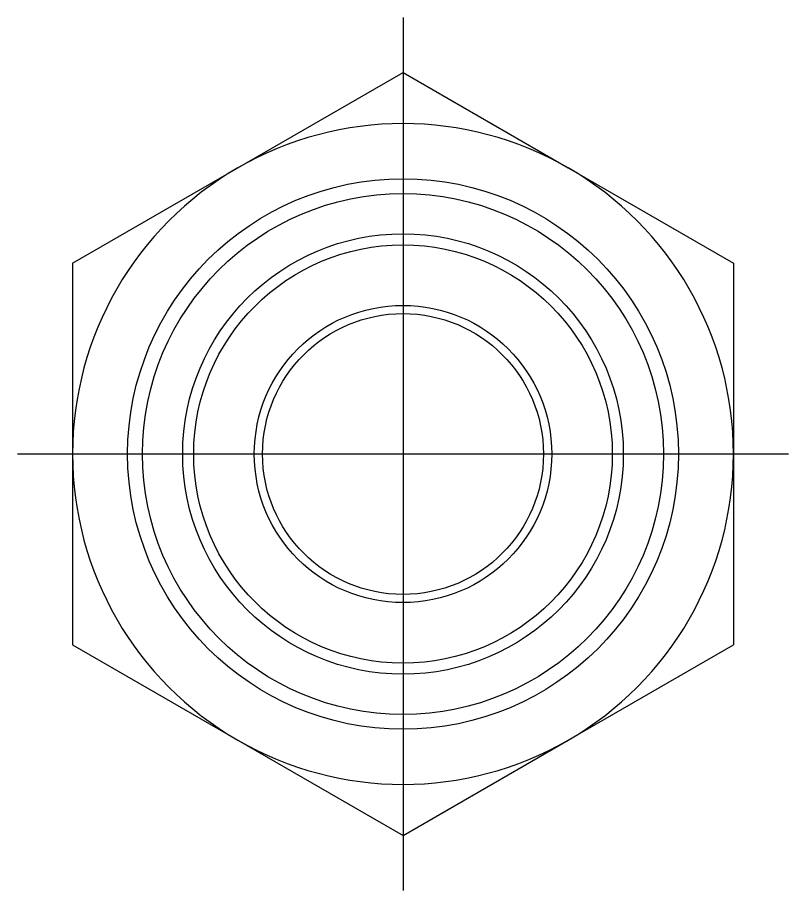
# Model space of a CAD drawing. Extents: x -4.4 to 95.5, y -36.4 to 15.9.
# Drawn here: x 67.53 to 95.53, y -15.86 to 15.86 of the extents above; entities that cross this region are included whole.
import ezdxf

# ---------------------------------------------------------------- set-up
doc = ezdxf.new("R2010")
doc.units = 0
doc.linetypes.add('CENTER', pattern=[50.8, 31.75, -6.35, 6.35, -6.35])
doc.layers.get('0').update_dxf_attribs({"linetype": 'CONTINUOUS'})
doc.layers.add('CENTER', color=1, linetype='CENTER')

msp = doc.modelspace()

# ---------------------------------------------------------------- linework, layer by layer
at = {"color": 7, "linetype": 'CONTINUOUS'}
for p, q in [((75.529, 10.392), (81.529, 13.856)), ((75.529, 10.392), (81.529, 13.856)), ((81.529, 13.856), (87.529, 10.392)), ((81.529, 13.856), (87.529, 10.392)), ((69.529, 6.928), (75.529, 10.392)), ((69.529, 6.928), (75.529, 10.392)), ((87.529, 10.392), (93.529, 6.928)), ((87.529, 10.392), (93.529, 6.928)), ((69.529, 6.928), (69.529, 0)), ((69.529, 6.928), (69.529, 0)), ((93.529, 6.928), (93.529, 0)), ((93.529, 6.928), (93.529, 0)), ((69.529, 0), (69.529, -6.928)), ((69.529, 0), (69.529, -6.928)), ((93.529, 0), (93.529, -6.928)), ((93.529, 0), (93.529, -6.928)), ((69.529, -6.928), (75.529, -10.392)), ((69.529, -6.928), (75.529, -10.392)), ((87.529, -10.392), (93.529, -6.928)), ((87.529, -10.392), (93.529, -6.928)), ((75.529, -10.392), (81.529, -13.856)), ((75.529, -10.392), (81.529, -13.856)), ((81.529, -13.856), (87.529, -10.392)), ((81.529, -13.856), (87.529, -10.392))]:
    msp.add_line(p, q, dxfattribs=at)
for radius in [10, 8, 7.6, 5.4, 5.1]:
    msp.add_circle((81.529, 0), radius, dxfattribs=at)
at = {"color": 3, "linetype": 'CONTINUOUS'}
msp.add_circle((81.529, 0), 9.459, dxfattribs=at)
at = {"color": 7, "linetype": 'CONTINUOUS'}
for start, end in [(60, 120), (120, 180), (0, 60), (180, 240), (300, 0), (240, 300)]:
    msp.add_arc((81.529, 0), 12, start, end, dxfattribs=at)
at = {"layer": 'CENTER', "color": 1, "linetype": 'CENTER'}
for p, q in [((81.529, 15.856), (81.529, -15.856)), ((67.529, 0), (95.529, 0))]:
    msp.add_line(p, q, dxfattribs=at)

doc.saveas('drawing.dxf')
